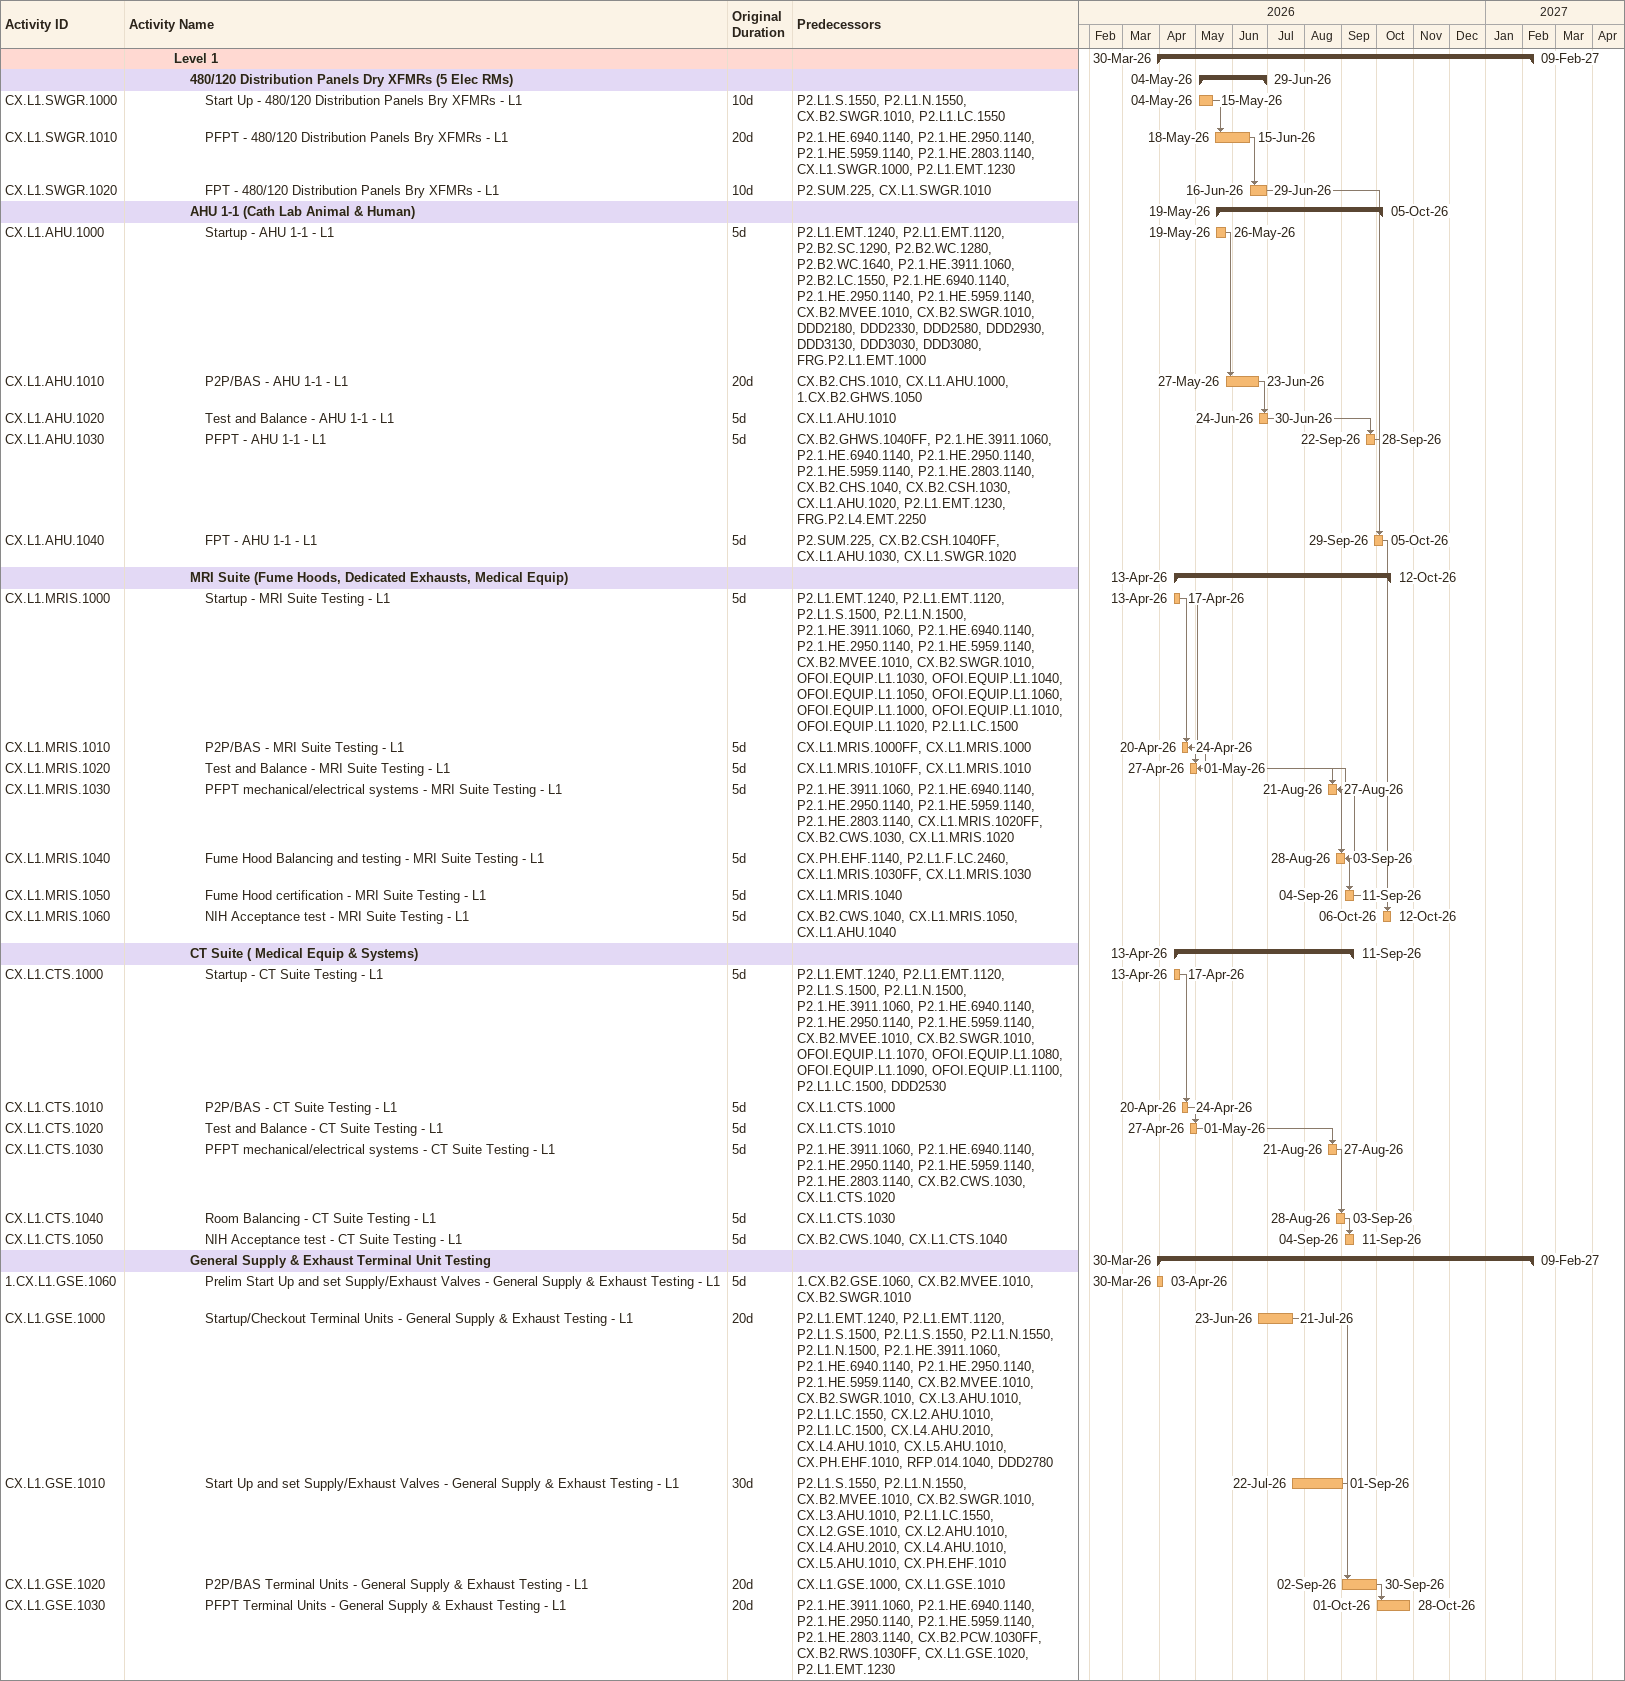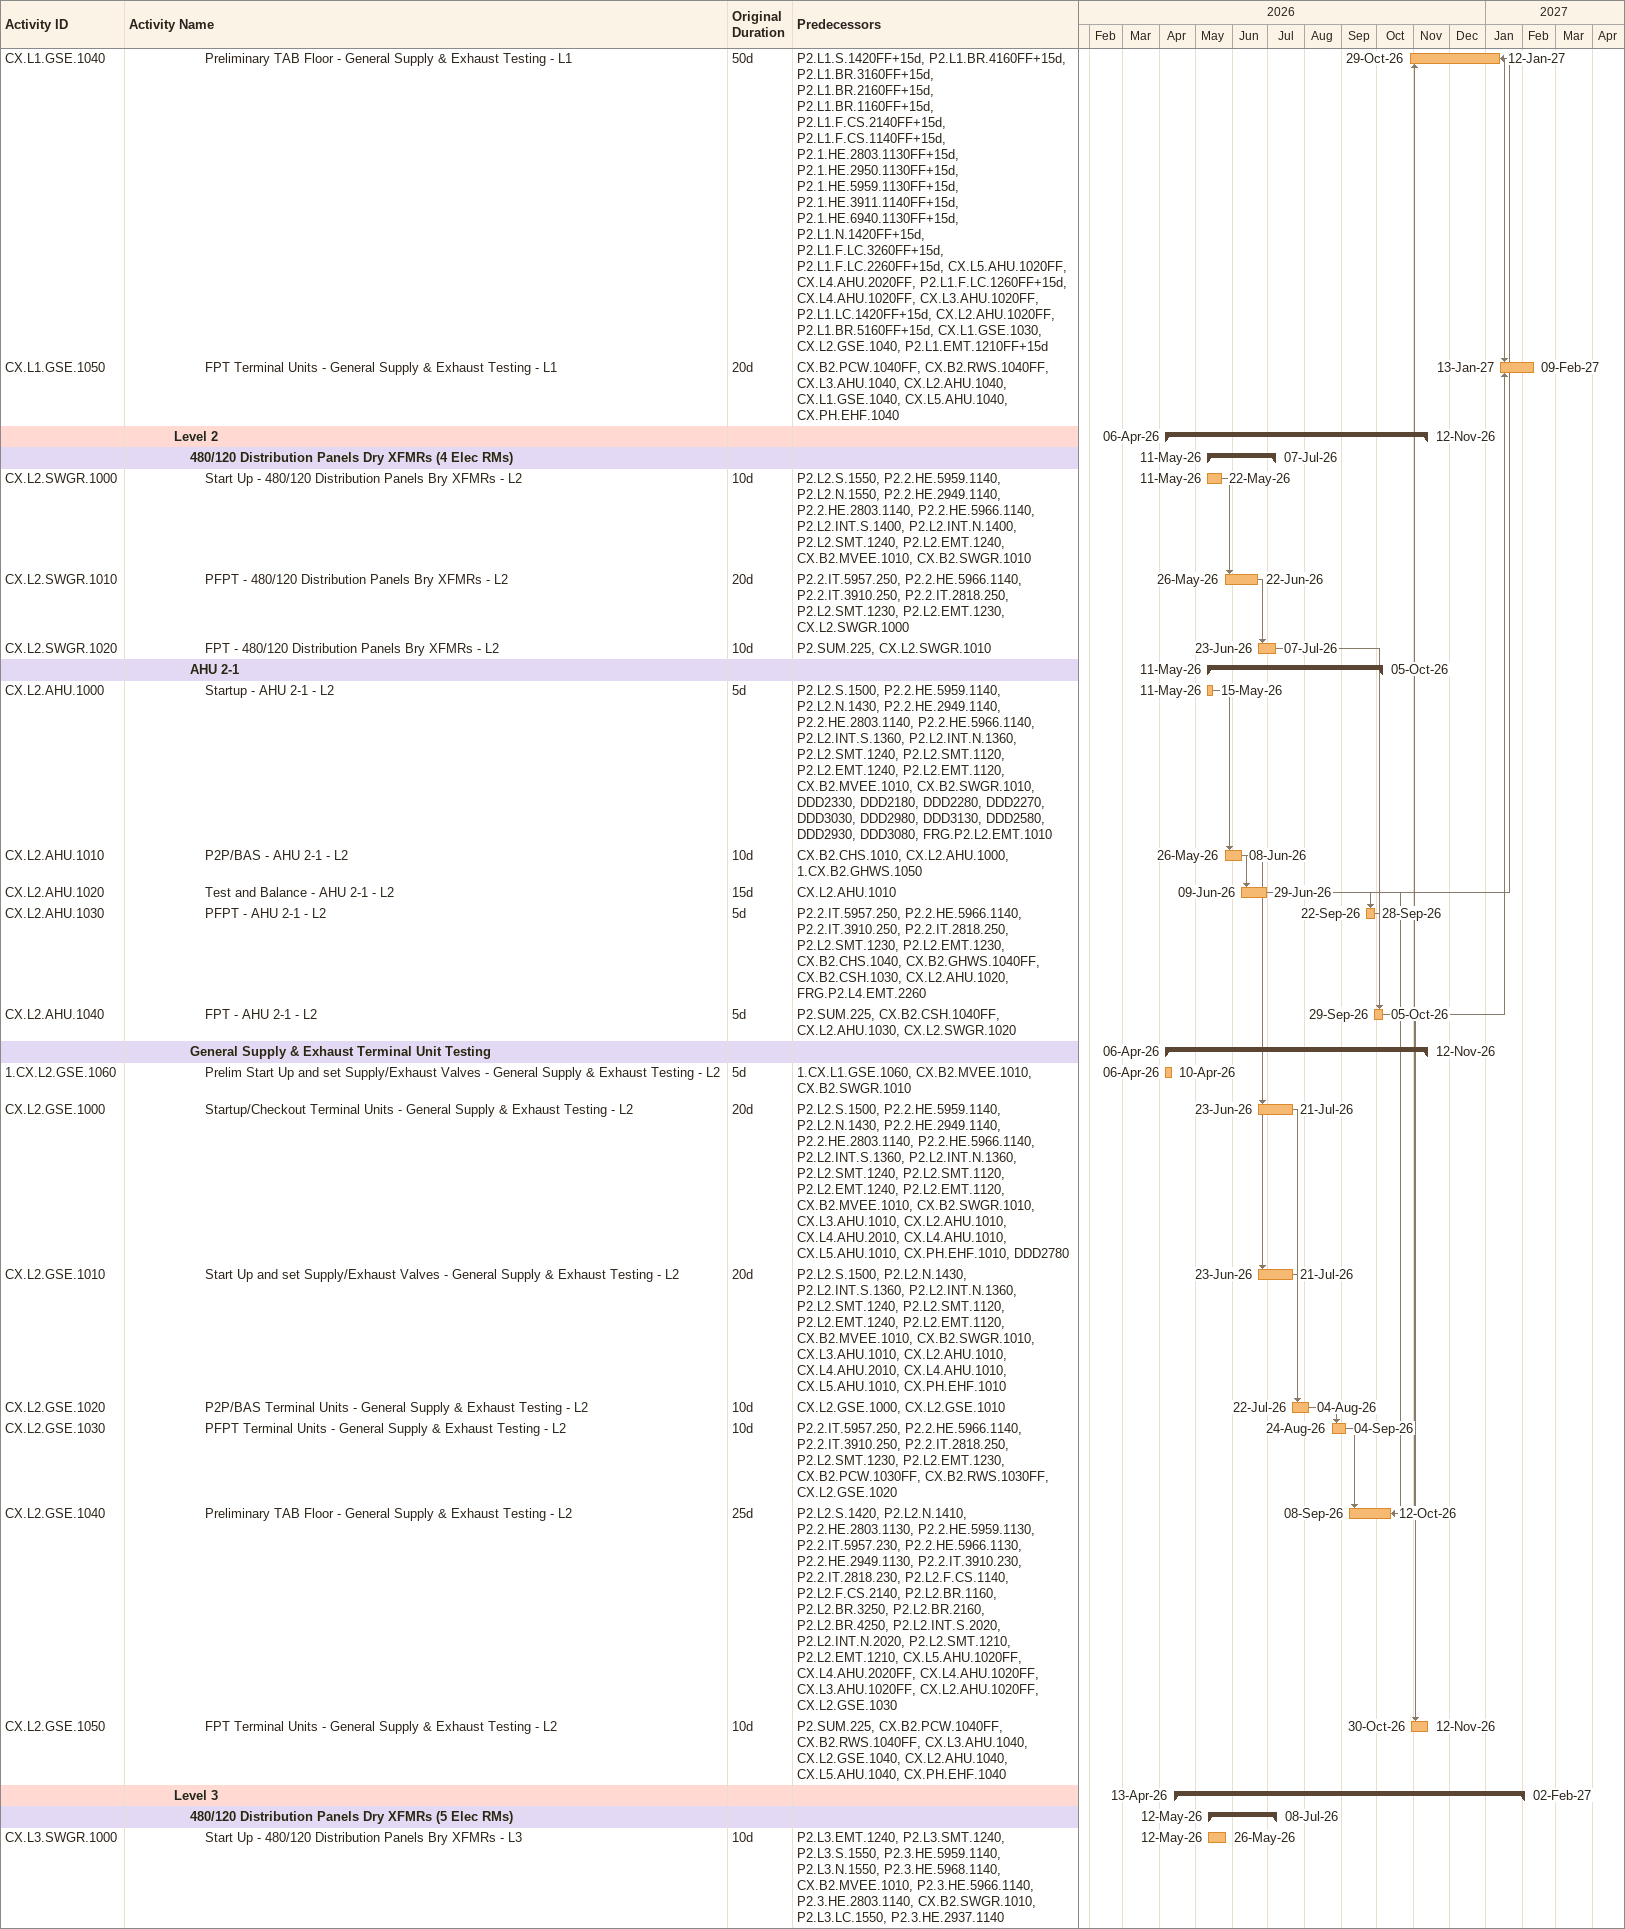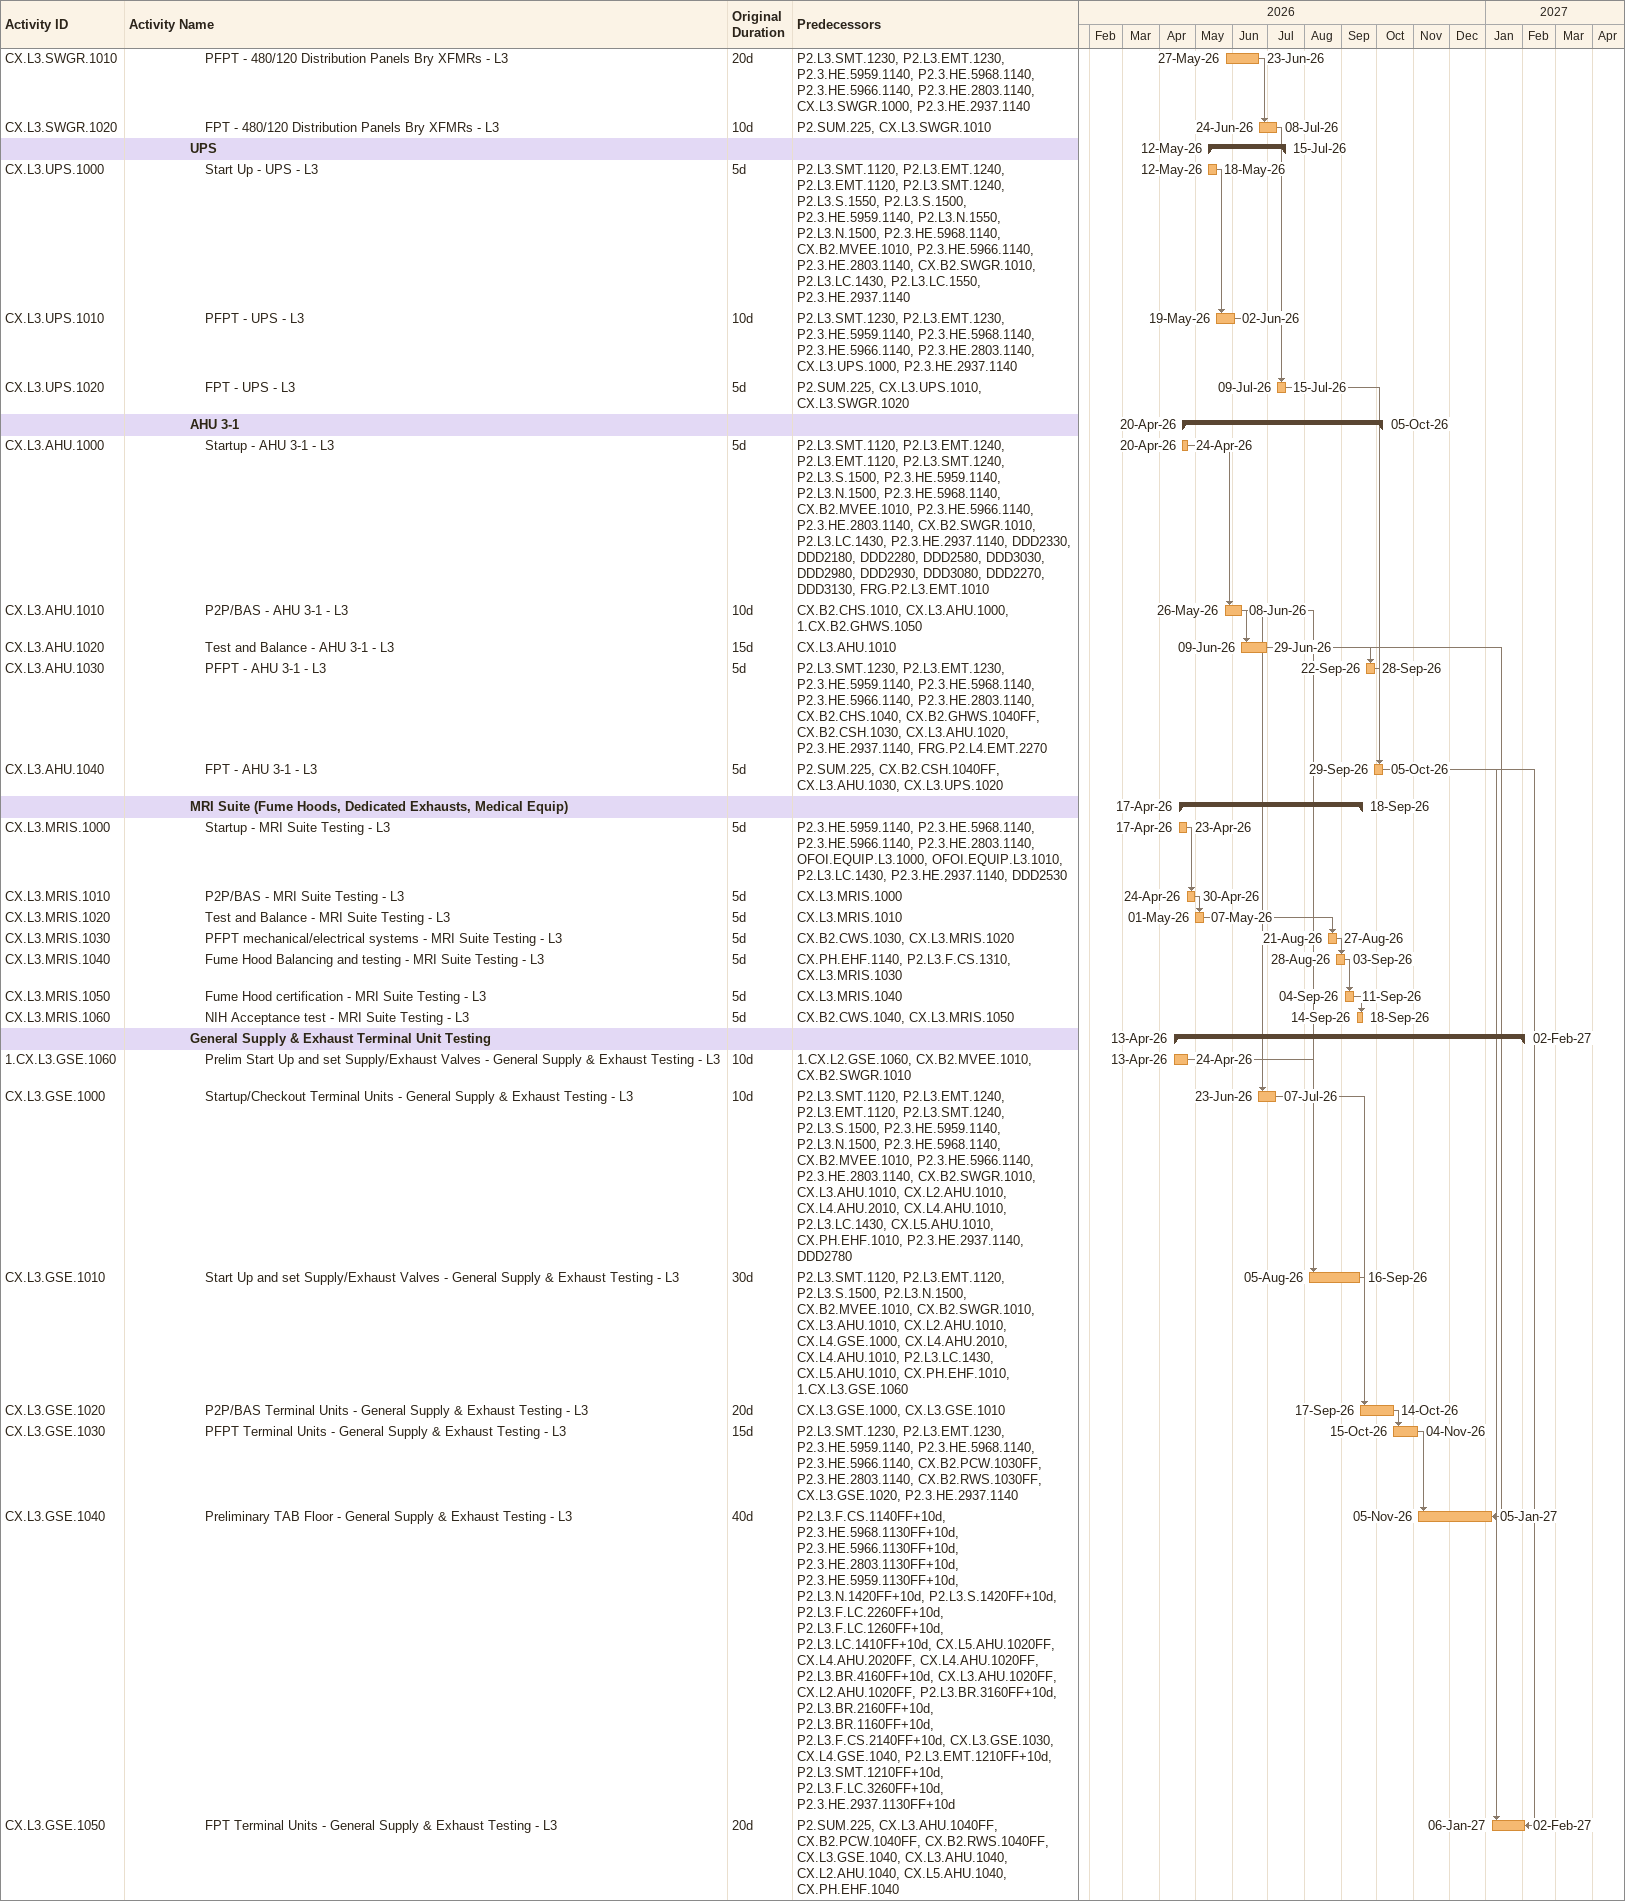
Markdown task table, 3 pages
| ID | Level | Task | Original duration | Start | Finish | Predecessors |
|---|---|---|---|---|---|---|
|  | 4 | **Level 1** |  | 2026-03-30 | 2027-02-09 |  |
|  | 5 | **480/120 Distribution Panels Dry XFMRs (5 Elec RMs)** |  | 2026-05-04 | 2026-06-29 |  |
| CX.L1.SWGR.1000 | 6 | Start Up - 480/120 Distribution Panels Bry XFMRs - L1 | 10d | 2026-05-04 | 2026-05-15 | P2.L1.S.1550, P2.L1.N.1550, CX.B2.SWGR.1010, P2.L1.LC.1550 |
| CX.L1.SWGR.1010 | 6 | PFPT - 480/120 Distribution Panels Bry XFMRs - L1 | 20d | 2026-05-18 | 2026-06-15 | P2.1.HE.6940.1140, P2.1.HE.2950.1140, P2.1.HE.5959.1140, P2.1.HE.2803.1140, CX.L1.SWGR.1000, P2.L1.EMT.1230 |
| CX.L1.SWGR.1020 | 6 | FPT - 480/120 Distribution Panels Bry XFMRs - L1 | 10d | 2026-06-16 | 2026-06-29 | P2.SUM.225, CX.L1.SWGR.1010 |
|  | 5 | **AHU 1-1 (Cath Lab Animal & Human)** |  | 2026-05-19 | 2026-10-05 |  |
| CX.L1.AHU.1000 | 6 | Startup - AHU 1-1 - L1 | 5d | 2026-05-19 | 2026-05-26 | P2.L1.EMT.1240, P2.L1.EMT.1120, P2.B2.SC.1290, P2.B2.WC.1280, P2.B2.WC.1640, P2.1.HE.3911.1060, P2.B2.LC.1550, P2.1.HE.6940.1140, P2.1.HE.2950.1140, P2.1.HE.5959.1140, CX.B2.MVEE.1010, CX.B2.SWGR.1010, DDD2180, DDD2330, DDD2580, DDD2930, DDD3130, DDD3030, DDD3080, FRG.P2.L1.EMT.1000 |
| CX.L1.AHU.1010 | 6 | P2P/BAS - AHU 1-1 - L1 | 20d | 2026-05-27 | 2026-06-23 | CX.B2.CHS.1010, CX.L1.AHU.1000, 1.CX.B2.GHWS.1050 |
| CX.L1.AHU.1020 | 6 | Test and Balance - AHU 1-1 - L1 | 5d | 2026-06-24 | 2026-06-30 | CX.L1.AHU.1010 |
| CX.L1.AHU.1030 | 6 | PFPT - AHU 1-1 - L1 | 5d | 2026-09-22 | 2026-09-28 | CX.B2.GHWS.1040FF, P2.1.HE.3911.1060, P2.1.HE.6940.1140, P2.1.HE.2950.1140, P2.1.HE.5959.1140, P2.1.HE.2803.1140, CX.B2.CHS.1040, CX.B2.CSH.1030, CX.L1.AHU.1020, P2.L1.EMT.1230, FRG.P2.L4.EMT.2250 |
| CX.L1.AHU.1040 | 6 | FPT - AHU 1-1 - L1 | 5d | 2026-09-29 | 2026-10-05 | P2.SUM.225, CX.B2.CSH.1040FF, CX.L1.AHU.1030, CX.L1.SWGR.1020 |
|  | 5 | **MRI Suite (Fume Hoods, Dedicated Exhausts, Medical Equip)** |  | 2026-04-13 | 2026-10-12 |  |
| CX.L1.MRIS.1000 | 6 | Startup - MRI Suite Testing - L1 | 5d | 2026-04-13 | 2026-04-17 | P2.L1.EMT.1240, P2.L1.EMT.1120, P2.L1.S.1500, P2.L1.N.1500, P2.1.HE.3911.1060, P2.1.HE.6940.1140, P2.1.HE.2950.1140, P2.1.HE.5959.1140, CX.B2.MVEE.1010, CX.B2.SWGR.1010, OFOI.EQUIP.L1.1030, OFOI.EQUIP.L1.1040, OFOI.EQUIP.L1.1050, OFOI.EQUIP.L1.1060, OFOI.EQUIP.L1.1000, OFOI.EQUIP.L1.1010, OFOI.EQUIP.L1.1020, P2.L1.LC.1500 |
| CX.L1.MRIS.1010 | 6 | P2P/BAS - MRI Suite Testing - L1 | 5d | 2026-04-20 | 2026-04-24 | CX.L1.MRIS.1000FF, CX.L1.MRIS.1000 |
| CX.L1.MRIS.1020 | 6 | Test and Balance - MRI Suite Testing - L1 | 5d | 2026-04-27 | 2026-05-01 | CX.L1.MRIS.1010FF, CX.L1.MRIS.1010 |
| CX.L1.MRIS.1030 | 6 | PFPT mechanical/electrical systems - MRI Suite Testing - L1 | 5d | 2026-08-21 | 2026-08-27 | P2.1.HE.3911.1060, P2.1.HE.6940.1140, P2.1.HE.2950.1140, P2.1.HE.5959.1140, P2.1.HE.2803.1140, CX.L1.MRIS.1020FF, CX.B2.CWS.1030, CX.L1.MRIS.1020 |
| CX.L1.MRIS.1040 | 6 | Fume Hood Balancing and testing - MRI Suite Testing - L1 | 5d | 2026-08-28 | 2026-09-03 | CX.PH.EHF.1140, P2.L1.F.LC.2460, CX.L1.MRIS.1030FF, CX.L1.MRIS.1030 |
| CX.L1.MRIS.1050 | 6 | Fume Hood certification - MRI Suite Testing - L1 | 5d | 2026-09-04 | 2026-09-11 | CX.L1.MRIS.1040 |
| CX.L1.MRIS.1060 | 6 | NIH Acceptance test - MRI Suite Testing - L1 | 5d | 2026-10-06 | 2026-10-12 | CX.B2.CWS.1040, CX.L1.MRIS.1050, CX.L1.AHU.1040 |
|  | 5 | **CT Suite ( Medical Equip & Systems)** |  | 2026-04-13 | 2026-09-11 |  |
| CX.L1.CTS.1000 | 6 | Startup - CT Suite Testing - L1 | 5d | 2026-04-13 | 2026-04-17 | P2.L1.EMT.1240, P2.L1.EMT.1120, P2.L1.S.1500, P2.L1.N.1500, P2.1.HE.3911.1060, P2.1.HE.6940.1140, P2.1.HE.2950.1140, P2.1.HE.5959.1140, CX.B2.MVEE.1010, CX.B2.SWGR.1010, OFOI.EQUIP.L1.1070, OFOI.EQUIP.L1.1080, OFOI.EQUIP.L1.1090, OFOI.EQUIP.L1.1100, P2.L1.LC.1500, DDD2530 |
| CX.L1.CTS.1010 | 6 | P2P/BAS - CT Suite Testing - L1 | 5d | 2026-04-20 | 2026-04-24 | CX.L1.CTS.1000 |
| CX.L1.CTS.1020 | 6 | Test and Balance - CT Suite Testing - L1 | 5d | 2026-04-27 | 2026-05-01 | CX.L1.CTS.1010 |
| CX.L1.CTS.1030 | 6 | PFPT mechanical/electrical systems - CT Suite Testing - L1 | 5d | 2026-08-21 | 2026-08-27 | P2.1.HE.3911.1060, P2.1.HE.6940.1140, P2.1.HE.2950.1140, P2.1.HE.5959.1140, P2.1.HE.2803.1140, CX.B2.CWS.1030, CX.L1.CTS.1020 |
| CX.L1.CTS.1040 | 6 | Room Balancing - CT Suite Testing - L1 | 5d | 2026-08-28 | 2026-09-03 | CX.L1.CTS.1030 |
| CX.L1.CTS.1050 | 6 | NIH Acceptance test - CT Suite Testing - L1 | 5d | 2026-09-04 | 2026-09-11 | CX.B2.CWS.1040, CX.L1.CTS.1040 |
|  | 5 | **General Supply & Exhaust Terminal Unit Testing** |  | 2026-03-30 | 2027-02-09 |  |
| 1.CX.L1.GSE.1060 | 6 | Prelim Start Up and set Supply/Exhaust Valves - General Supply & Exhaust Testing - L1 | 5d | 2026-03-30 | 2026-04-03 | 1.CX.B2.GSE.1060, CX.B2.MVEE.1010, CX.B2.SWGR.1010 |
| CX.L1.GSE.1000 | 6 | Startup/Checkout Terminal Units - General Supply & Exhaust Testing - L1 | 20d | 2026-06-23 | 2026-07-21 | P2.L1.EMT.1240, P2.L1.EMT.1120, P2.L1.S.1500, P2.L1.S.1550, P2.L1.N.1550, P2.L1.N.1500, P2.1.HE.3911.1060, P2.1.HE.6940.1140, P2.1.HE.2950.1140, P2.1.HE.5959.1140, CX.B2.MVEE.1010, CX.B2.SWGR.1010, CX.L3.AHU.1010, P2.L1.LC.1550, CX.L2.AHU.1010, P2.L1.LC.1500, CX.L4.AHU.2010, CX.L4.AHU.1010, CX.L5.AHU.1010, CX.PH.EHF.1010, RFP.014.1040, DDD2780 |
| CX.L1.GSE.1010 | 6 | Start Up and set Supply/Exhaust Valves - General Supply & Exhaust Testing - L1 | 30d | 2026-07-22 | 2026-09-01 | P2.L1.S.1550, P2.L1.N.1550, CX.B2.MVEE.1010, CX.B2.SWGR.1010, CX.L3.AHU.1010, P2.L1.LC.1550, CX.L2.GSE.1010, CX.L2.AHU.1010, CX.L4.AHU.2010, CX.L4.AHU.1010, CX.L5.AHU.1010, CX.PH.EHF.1010 |
| CX.L1.GSE.1020 | 6 | P2P/BAS Terminal Units - General Supply & Exhaust Testing - L1 | 20d | 2026-09-02 | 2026-09-30 | CX.L1.GSE.1000, CX.L1.GSE.1010 |
| CX.L1.GSE.1030 | 6 | PFPT Terminal Units - General Supply & Exhaust Testing - L1 | 20d | 2026-10-01 | 2026-10-28 | P2.1.HE.3911.1060, P2.1.HE.6940.1140, P2.1.HE.2950.1140, P2.1.HE.5959.1140, P2.1.HE.2803.1140, CX.B2.PCW.1030FF, CX.B2.RWS.1030FF, CX.L1.GSE.1020, P2.L1.EMT.1230 |
| CX.L1.GSE.1040 | 6 | Preliminary TAB Floor - General Supply & Exhaust Testing - L1 | 50d | 2026-10-29 | 2027-01-12 | P2.L1.S.1420FF+15d, P2.L1.BR.4160FF+15d, P2.L1.BR.3160FF+15d, P2.L1.BR.2160FF+15d, P2.L1.BR.1160FF+15d, P2.L1.F.CS.2140FF+15d, P2.L1.F.CS.1140FF+15d, P2.1.HE.2803.1130FF+15d, P2.1.HE.2950.1130FF+15d, P2.1.HE.5959.1130FF+15d, P2.1.HE.3911.1140FF+15d, P2.1.HE.6940.1130FF+15d, P2.L1.N.1420FF+15d, P2.L1.F.LC.3260FF+15d, P2.L1.F.LC.2260FF+15d, CX.L5.AHU.1020FF, CX.L4.AHU.2020FF, P2.L1.F.LC.1260FF+15d, CX.L4.AHU.1020FF, CX.L3.AHU.1020FF, P2.L1.LC.1420FF+15d, CX.L2.AHU.1020FF, P2.L1.BR.5160FF+15d, CX.L1.GSE.1030, CX.L2.GSE.1040, P2.L1.EMT.1210FF+15d |
| CX.L1.GSE.1050 | 6 | FPT Terminal Units - General Supply & Exhaust Testing - L1 | 20d | 2027-01-13 | 2027-02-09 | CX.B2.PCW.1040FF, CX.B2.RWS.1040FF, CX.L3.AHU.1040, CX.L2.AHU.1040, CX.L1.GSE.1040, CX.L5.AHU.1040, CX.PH.EHF.1040 |
|  | 4 | **Level 2** |  | 2026-04-06 | 2026-11-12 |  |
|  | 5 | **480/120 Distribution Panels Dry XFMRs (4 Elec RMs)** |  | 2026-05-11 | 2026-07-07 |  |
| CX.L2.SWGR.1000 | 6 | Start Up - 480/120 Distribution Panels Bry XFMRs - L2 | 10d | 2026-05-11 | 2026-05-22 | P2.L2.S.1550, P2.2.HE.5959.1140, P2.L2.N.1550, P2.2.HE.2949.1140, P2.2.HE.2803.1140, P2.2.HE.5966.1140, P2.L2.INT.S.1400, P2.L2.INT.N.1400, P2.L2.SMT.1240, P2.L2.EMT.1240, CX.B2.MVEE.1010, CX.B2.SWGR.1010 |
| CX.L2.SWGR.1010 | 6 | PFPT - 480/120 Distribution Panels Bry XFMRs - L2 | 20d | 2026-05-26 | 2026-06-22 | P2.2.IT.5957.250, P2.2.HE.5966.1140, P2.2.IT.3910.250, P2.2.IT.2818.250, P2.L2.SMT.1230, P2.L2.EMT.1230, CX.L2.SWGR.1000 |
| CX.L2.SWGR.1020 | 6 | FPT - 480/120 Distribution Panels Bry XFMRs - L2 | 10d | 2026-06-23 | 2026-07-07 | P2.SUM.225, CX.L2.SWGR.1010 |
|  | 5 | **AHU 2-1** |  | 2026-05-11 | 2026-10-05 |  |
| CX.L2.AHU.1000 | 6 | Startup - AHU 2-1 - L2 | 5d | 2026-05-11 | 2026-05-15 | P2.L2.S.1500, P2.2.HE.5959.1140, P2.L2.N.1430, P2.2.HE.2949.1140, P2.2.HE.2803.1140, P2.2.HE.5966.1140, P2.L2.INT.S.1360, P2.L2.INT.N.1360, P2.L2.SMT.1240, P2.L2.SMT.1120, P2.L2.EMT.1240, P2.L2.EMT.1120, CX.B2.MVEE.1010, CX.B2.SWGR.1010, DDD2330, DDD2180, DDD2280, DDD2270, DDD3030, DDD2980, DDD3130, DDD2580, DDD2930, DDD3080, FRG.P2.L2.EMT.1010 |
| CX.L2.AHU.1010 | 6 | P2P/BAS - AHU 2-1 - L2 | 10d | 2026-05-26 | 2026-06-08 | CX.B2.CHS.1010, CX.L2.AHU.1000, 1.CX.B2.GHWS.1050 |
| CX.L2.AHU.1020 | 6 | Test and Balance - AHU 2-1 - L2 | 15d | 2026-06-09 | 2026-06-29 | CX.L2.AHU.1010 |
| CX.L2.AHU.1030 | 6 | PFPT - AHU 2-1 - L2 | 5d | 2026-09-22 | 2026-09-28 | P2.2.IT.5957.250, P2.2.HE.5966.1140, P2.2.IT.3910.250, P2.2.IT.2818.250, P2.L2.SMT.1230, P2.L2.EMT.1230, CX.B2.CHS.1040, CX.B2.GHWS.1040FF, CX.B2.CSH.1030, CX.L2.AHU.1020, FRG.P2.L4.EMT.2260 |
| CX.L2.AHU.1040 | 6 | FPT - AHU 2-1 - L2 | 5d | 2026-09-29 | 2026-10-05 | P2.SUM.225, CX.B2.CSH.1040FF, CX.L2.AHU.1030, CX.L2.SWGR.1020 |
|  | 5 | **General Supply & Exhaust Terminal Unit Testing** |  | 2026-04-06 | 2026-11-12 |  |
| 1.CX.L2.GSE.1060 | 6 | Prelim Start Up and set Supply/Exhaust Valves - General Supply & Exhaust Testing - L2 | 5d | 2026-04-06 | 2026-04-10 | 1.CX.L1.GSE.1060, CX.B2.MVEE.1010, CX.B2.SWGR.1010 |
| CX.L2.GSE.1000 | 6 | Startup/Checkout Terminal Units - General Supply & Exhaust Testing - L2 | 20d | 2026-06-23 | 2026-07-21 | P2.L2.S.1500, P2.2.HE.5959.1140, P2.L2.N.1430, P2.2.HE.2949.1140, P2.2.HE.2803.1140, P2.2.HE.5966.1140, P2.L2.INT.S.1360, P2.L2.INT.N.1360, P2.L2.SMT.1240, P2.L2.SMT.1120, P2.L2.EMT.1240, P2.L2.EMT.1120, CX.B2.MVEE.1010, CX.B2.SWGR.1010, CX.L3.AHU.1010, CX.L2.AHU.1010, CX.L4.AHU.2010, CX.L4.AHU.1010, CX.L5.AHU.1010, CX.PH.EHF.1010, DDD2780 |
| CX.L2.GSE.1010 | 6 | Start Up and set Supply/Exhaust Valves - General Supply & Exhaust Testing - L2 | 20d | 2026-06-23 | 2026-07-21 | P2.L2.S.1500, P2.L2.N.1430, P2.L2.INT.S.1360, P2.L2.INT.N.1360, P2.L2.SMT.1240, P2.L2.SMT.1120, P2.L2.EMT.1240, P2.L2.EMT.1120, CX.B2.MVEE.1010, CX.B2.SWGR.1010, CX.L3.AHU.1010, CX.L2.AHU.1010, CX.L4.AHU.2010, CX.L4.AHU.1010, CX.L5.AHU.1010, CX.PH.EHF.1010 |
| CX.L2.GSE.1020 | 6 | P2P/BAS Terminal Units - General Supply & Exhaust Testing - L2 | 10d | 2026-07-22 | 2026-08-04 | CX.L2.GSE.1000, CX.L2.GSE.1010 |
| CX.L2.GSE.1030 | 6 | PFPT Terminal Units - General Supply & Exhaust Testing - L2 | 10d | 2026-08-24 | 2026-09-04 | P2.2.IT.5957.250, P2.2.HE.5966.1140, P2.2.IT.3910.250, P2.2.IT.2818.250, P2.L2.SMT.1230, P2.L2.EMT.1230, CX.B2.PCW.1030FF, CX.B2.RWS.1030FF, CX.L2.GSE.1020 |
| CX.L2.GSE.1040 | 6 | Preliminary TAB Floor - General Supply & Exhaust Testing - L2 | 25d | 2026-09-08 | 2026-10-12 | P2.L2.S.1420, P2.L2.N.1410, P2.2.HE.2803.1130, P2.2.HE.5959.1130, P2.2.IT.5957.230, P2.2.HE.5966.1130, P2.2.HE.2949.1130, P2.2.IT.3910.230, P2.2.IT.2818.230, P2.L2.F.CS.1140, P2.L2.F.CS.2140, P2.L2.BR.1160, P2.L2.BR.3250, P2.L2.BR.2160, P2.L2.BR.4250, P2.L2.INT.S.2020, P2.L2.INT.N.2020, P2.L2.SMT.1210, P2.L2.EMT.1210, CX.L5.AHU.1020FF, CX.L4.AHU.2020FF, CX.L4.AHU.1020FF, CX.L3.AHU.1020FF, CX.L2.AHU.1020FF, CX.L2.GSE.1030 |
| CX.L2.GSE.1050 | 6 | FPT Terminal Units - General Supply & Exhaust Testing - L2 | 10d | 2026-10-30 | 2026-11-12 | P2.SUM.225, CX.B2.PCW.1040FF, CX.B2.RWS.1040FF, CX.L3.AHU.1040, CX.L2.GSE.1040, CX.L2.AHU.1040, CX.L5.AHU.1040, CX.PH.EHF.1040 |
|  | 4 | **Level 3** |  | 2026-04-13 | 2027-02-02 |  |
|  | 5 | **480/120 Distribution Panels Dry XFMRs (5 Elec RMs)** |  | 2026-05-12 | 2026-07-08 |  |
| CX.L3.SWGR.1000 | 6 | Start Up - 480/120 Distribution Panels Bry XFMRs - L3 | 10d | 2026-05-12 | 2026-05-26 | P2.L3.EMT.1240, P2.L3.SMT.1240, P2.L3.S.1550, P2.3.HE.5959.1140, P2.L3.N.1550, P2.3.HE.5968.1140, CX.B2.MVEE.1010, P2.3.HE.5966.1140, P2.3.HE.2803.1140, CX.B2.SWGR.1010, P2.L3.LC.1550, P2.3.HE.2937.1140 |
| CX.L3.SWGR.1010 | 6 | PFPT - 480/120 Distribution Panels Bry XFMRs - L3 | 20d | 2026-05-27 | 2026-06-23 | P2.L3.SMT.1230, P2.L3.EMT.1230, P2.3.HE.5959.1140, P2.3.HE.5968.1140, P2.3.HE.5966.1140, P2.3.HE.2803.1140, CX.L3.SWGR.1000, P2.3.HE.2937.1140 |
| CX.L3.SWGR.1020 | 6 | FPT - 480/120 Distribution Panels Bry XFMRs - L3 | 10d | 2026-06-24 | 2026-07-08 | P2.SUM.225, CX.L3.SWGR.1010 |
|  | 5 | **UPS** |  | 2026-05-12 | 2026-07-15 |  |
| CX.L3.UPS.1000 | 6 | Start Up - UPS - L3 | 5d | 2026-05-12 | 2026-05-18 | P2.L3.SMT.1120, P2.L3.EMT.1240, P2.L3.EMT.1120, P2.L3.SMT.1240, P2.L3.S.1550, P2.L3.S.1500, P2.3.HE.5959.1140, P2.L3.N.1550, P2.L3.N.1500, P2.3.HE.5968.1140, CX.B2.MVEE.1010, P2.3.HE.5966.1140, P2.3.HE.2803.1140, CX.B2.SWGR.1010, P2.L3.LC.1430, P2.L3.LC.1550, P2.3.HE.2937.1140 |
| CX.L3.UPS.1010 | 6 | PFPT - UPS - L3 | 10d | 2026-05-19 | 2026-06-02 | P2.L3.SMT.1230, P2.L3.EMT.1230, P2.3.HE.5959.1140, P2.3.HE.5968.1140, P2.3.HE.5966.1140, P2.3.HE.2803.1140, CX.L3.UPS.1000, P2.3.HE.2937.1140 |
| CX.L3.UPS.1020 | 6 | FPT - UPS - L3 | 5d | 2026-07-09 | 2026-07-15 | P2.SUM.225, CX.L3.UPS.1010, CX.L3.SWGR.1020 |
|  | 5 | **AHU 3-1** |  | 2026-04-20 | 2026-10-05 |  |
| CX.L3.AHU.1000 | 6 | Startup - AHU 3-1 - L3 | 5d | 2026-04-20 | 2026-04-24 | P2.L3.SMT.1120, P2.L3.EMT.1240, P2.L3.EMT.1120, P2.L3.SMT.1240, P2.L3.S.1500, P2.3.HE.5959.1140, P2.L3.N.1500, P2.3.HE.5968.1140, CX.B2.MVEE.1010, P2.3.HE.5966.1140, P2.3.HE.2803.1140, CX.B2.SWGR.1010, P2.L3.LC.1430, P2.3.HE.2937.1140, DDD2330, DDD2180, DDD2280, DDD2580, DDD3030, DDD2980, DDD2930, DDD3080, DDD2270, DDD3130, FRG.P2.L3.EMT.1010 |
| CX.L3.AHU.1010 | 6 | P2P/BAS - AHU 3-1 - L3 | 10d | 2026-05-26 | 2026-06-08 | CX.B2.CHS.1010, CX.L3.AHU.1000, 1.CX.B2.GHWS.1050 |
| CX.L3.AHU.1020 | 6 | Test and Balance - AHU 3-1 - L3 | 15d | 2026-06-09 | 2026-06-29 | CX.L3.AHU.1010 |
| CX.L3.AHU.1030 | 6 | PFPT - AHU 3-1 - L3 | 5d | 2026-09-22 | 2026-09-28 | P2.L3.SMT.1230, P2.L3.EMT.1230, P2.3.HE.5959.1140, P2.3.HE.5968.1140, P2.3.HE.5966.1140, P2.3.HE.2803.1140, CX.B2.CHS.1040, CX.B2.GHWS.1040FF, CX.B2.CSH.1030, CX.L3.AHU.1020, P2.3.HE.2937.1140, FRG.P2.L4.EMT.2270 |
| CX.L3.AHU.1040 | 6 | FPT - AHU 3-1 - L3 | 5d | 2026-09-29 | 2026-10-05 | P2.SUM.225, CX.B2.CSH.1040FF, CX.L3.AHU.1030, CX.L3.UPS.1020 |
|  | 5 | **MRI Suite (Fume Hoods, Dedicated Exhausts, Medical Equip)** |  | 2026-04-17 | 2026-09-18 |  |
| CX.L3.MRIS.1000 | 6 | Startup - MRI Suite Testing - L3 | 5d | 2026-04-17 | 2026-04-23 | P2.3.HE.5959.1140, P2.3.HE.5968.1140, P2.3.HE.5966.1140, P2.3.HE.2803.1140, OFOI.EQUIP.L3.1000, OFOI.EQUIP.L3.1010, P2.L3.LC.1430, P2.3.HE.2937.1140, DDD2530 |
| CX.L3.MRIS.1010 | 6 | P2P/BAS - MRI Suite Testing - L3 | 5d | 2026-04-24 | 2026-04-30 | CX.L3.MRIS.1000 |
| CX.L3.MRIS.1020 | 6 | Test and Balance - MRI Suite Testing - L3 | 5d | 2026-05-01 | 2026-05-07 | CX.L3.MRIS.1010 |
| CX.L3.MRIS.1030 | 6 | PFPT mechanical/electrical systems - MRI Suite Testing - L3 | 5d | 2026-08-21 | 2026-08-27 | CX.B2.CWS.1030, CX.L3.MRIS.1020 |
| CX.L3.MRIS.1040 | 6 | Fume Hood Balancing and testing - MRI Suite Testing - L3 | 5d | 2026-08-28 | 2026-09-03 | CX.PH.EHF.1140, P2.L3.F.CS.1310, CX.L3.MRIS.1030 |
| CX.L3.MRIS.1050 | 6 | Fume Hood certification - MRI Suite Testing - L3 | 5d | 2026-09-04 | 2026-09-11 | CX.L3.MRIS.1040 |
| CX.L3.MRIS.1060 | 6 | NIH Acceptance test - MRI Suite Testing - L3 | 5d | 2026-09-14 | 2026-09-18 | CX.B2.CWS.1040, CX.L3.MRIS.1050 |
|  | 5 | **General Supply & Exhaust Terminal Unit Testing** |  | 2026-04-13 | 2027-02-02 |  |
| 1.CX.L3.GSE.1060 | 6 | Prelim Start Up and set Supply/Exhaust Valves - General Supply & Exhaust Testing - L3 | 10d | 2026-04-13 | 2026-04-24 | 1.CX.L2.GSE.1060, CX.B2.MVEE.1010, CX.B2.SWGR.1010 |
| CX.L3.GSE.1000 | 6 | Startup/Checkout Terminal Units - General Supply & Exhaust Testing - L3 | 10d | 2026-06-23 | 2026-07-07 | P2.L3.SMT.1120, P2.L3.EMT.1240, P2.L3.EMT.1120, P2.L3.SMT.1240, P2.L3.S.1500, P2.3.HE.5959.1140, P2.L3.N.1500, P2.3.HE.5968.1140, CX.B2.MVEE.1010, P2.3.HE.5966.1140, P2.3.HE.2803.1140, CX.B2.SWGR.1010, CX.L3.AHU.1010, CX.L2.AHU.1010, CX.L4.AHU.2010, CX.L4.AHU.1010, P2.L3.LC.1430, CX.L5.AHU.1010, CX.PH.EHF.1010, P2.3.HE.2937.1140, DDD2780 |
| CX.L3.GSE.1010 | 6 | Start Up and set Supply/Exhaust Valves - General Supply & Exhaust Testing - L3 | 30d | 2026-08-05 | 2026-09-16 | P2.L3.SMT.1120, P2.L3.EMT.1120, P2.L3.S.1500, P2.L3.N.1500, CX.B2.MVEE.1010, CX.B2.SWGR.1010, CX.L3.AHU.1010, CX.L2.AHU.1010, CX.L4.GSE.1000, CX.L4.AHU.2010, CX.L4.AHU.1010, P2.L3.LC.1430, CX.L5.AHU.1010, CX.PH.EHF.1010, 1.CX.L3.GSE.1060 |
| CX.L3.GSE.1020 | 6 | P2P/BAS Terminal Units - General Supply & Exhaust Testing - L3 | 20d | 2026-09-17 | 2026-10-14 | CX.L3.GSE.1000, CX.L3.GSE.1010 |
| CX.L3.GSE.1030 | 6 | PFPT Terminal Units - General Supply & Exhaust Testing - L3 | 15d | 2026-10-15 | 2026-11-04 | P2.L3.SMT.1230, P2.L3.EMT.1230, P2.3.HE.5959.1140, P2.3.HE.5968.1140, P2.3.HE.5966.1140, CX.B2.PCW.1030FF, P2.3.HE.2803.1140, CX.B2.RWS.1030FF, CX.L3.GSE.1020, P2.3.HE.2937.1140 |
| CX.L3.GSE.1040 | 6 | Preliminary TAB Floor - General Supply & Exhaust Testing - L3 | 40d | 2026-11-05 | 2027-01-05 | P2.L3.F.CS.1140FF+10d, P2.3.HE.5968.1130FF+10d, P2.3.HE.5966.1130FF+10d, P2.3.HE.2803.1130FF+10d, P2.3.HE.5959.1130FF+10d, P2.L3.N.1420FF+10d, P2.L3.S.1420FF+10d, P2.L3.F.LC.2260FF+10d, P2.L3.F.LC.1260FF+10d, P2.L3.LC.1410FF+10d, CX.L5.AHU.1020FF, CX.L4.AHU.2020FF, CX.L4.AHU.1020FF, P2.L3.BR.4160FF+10d, CX.L3.AHU.1020FF, CX.L2.AHU.1020FF, P2.L3.BR.3160FF+10d, P2.L3.BR.2160FF+10d, P2.L3.BR.1160FF+10d, P2.L3.F.CS.2140FF+10d, CX.L3.GSE.1030, CX.L4.GSE.1040, P2.L3.EMT.1210FF+10d, P2.L3.SMT.1210FF+10d, P2.L3.F.LC.3260FF+10d, P2.3.HE.2937.1130FF+10d |
| CX.L3.GSE.1050 | 6 | FPT Terminal Units - General Supply & Exhaust Testing - L3 | 20d | 2027-01-06 | 2027-02-02 | P2.SUM.225, CX.L3.AHU.1040FF, CX.B2.PCW.1040FF, CX.B2.RWS.1040FF, CX.L3.GSE.1040, CX.L3.AHU.1040, CX.L2.AHU.1040, CX.L5.AHU.1040, CX.PH.EHF.1040 |
